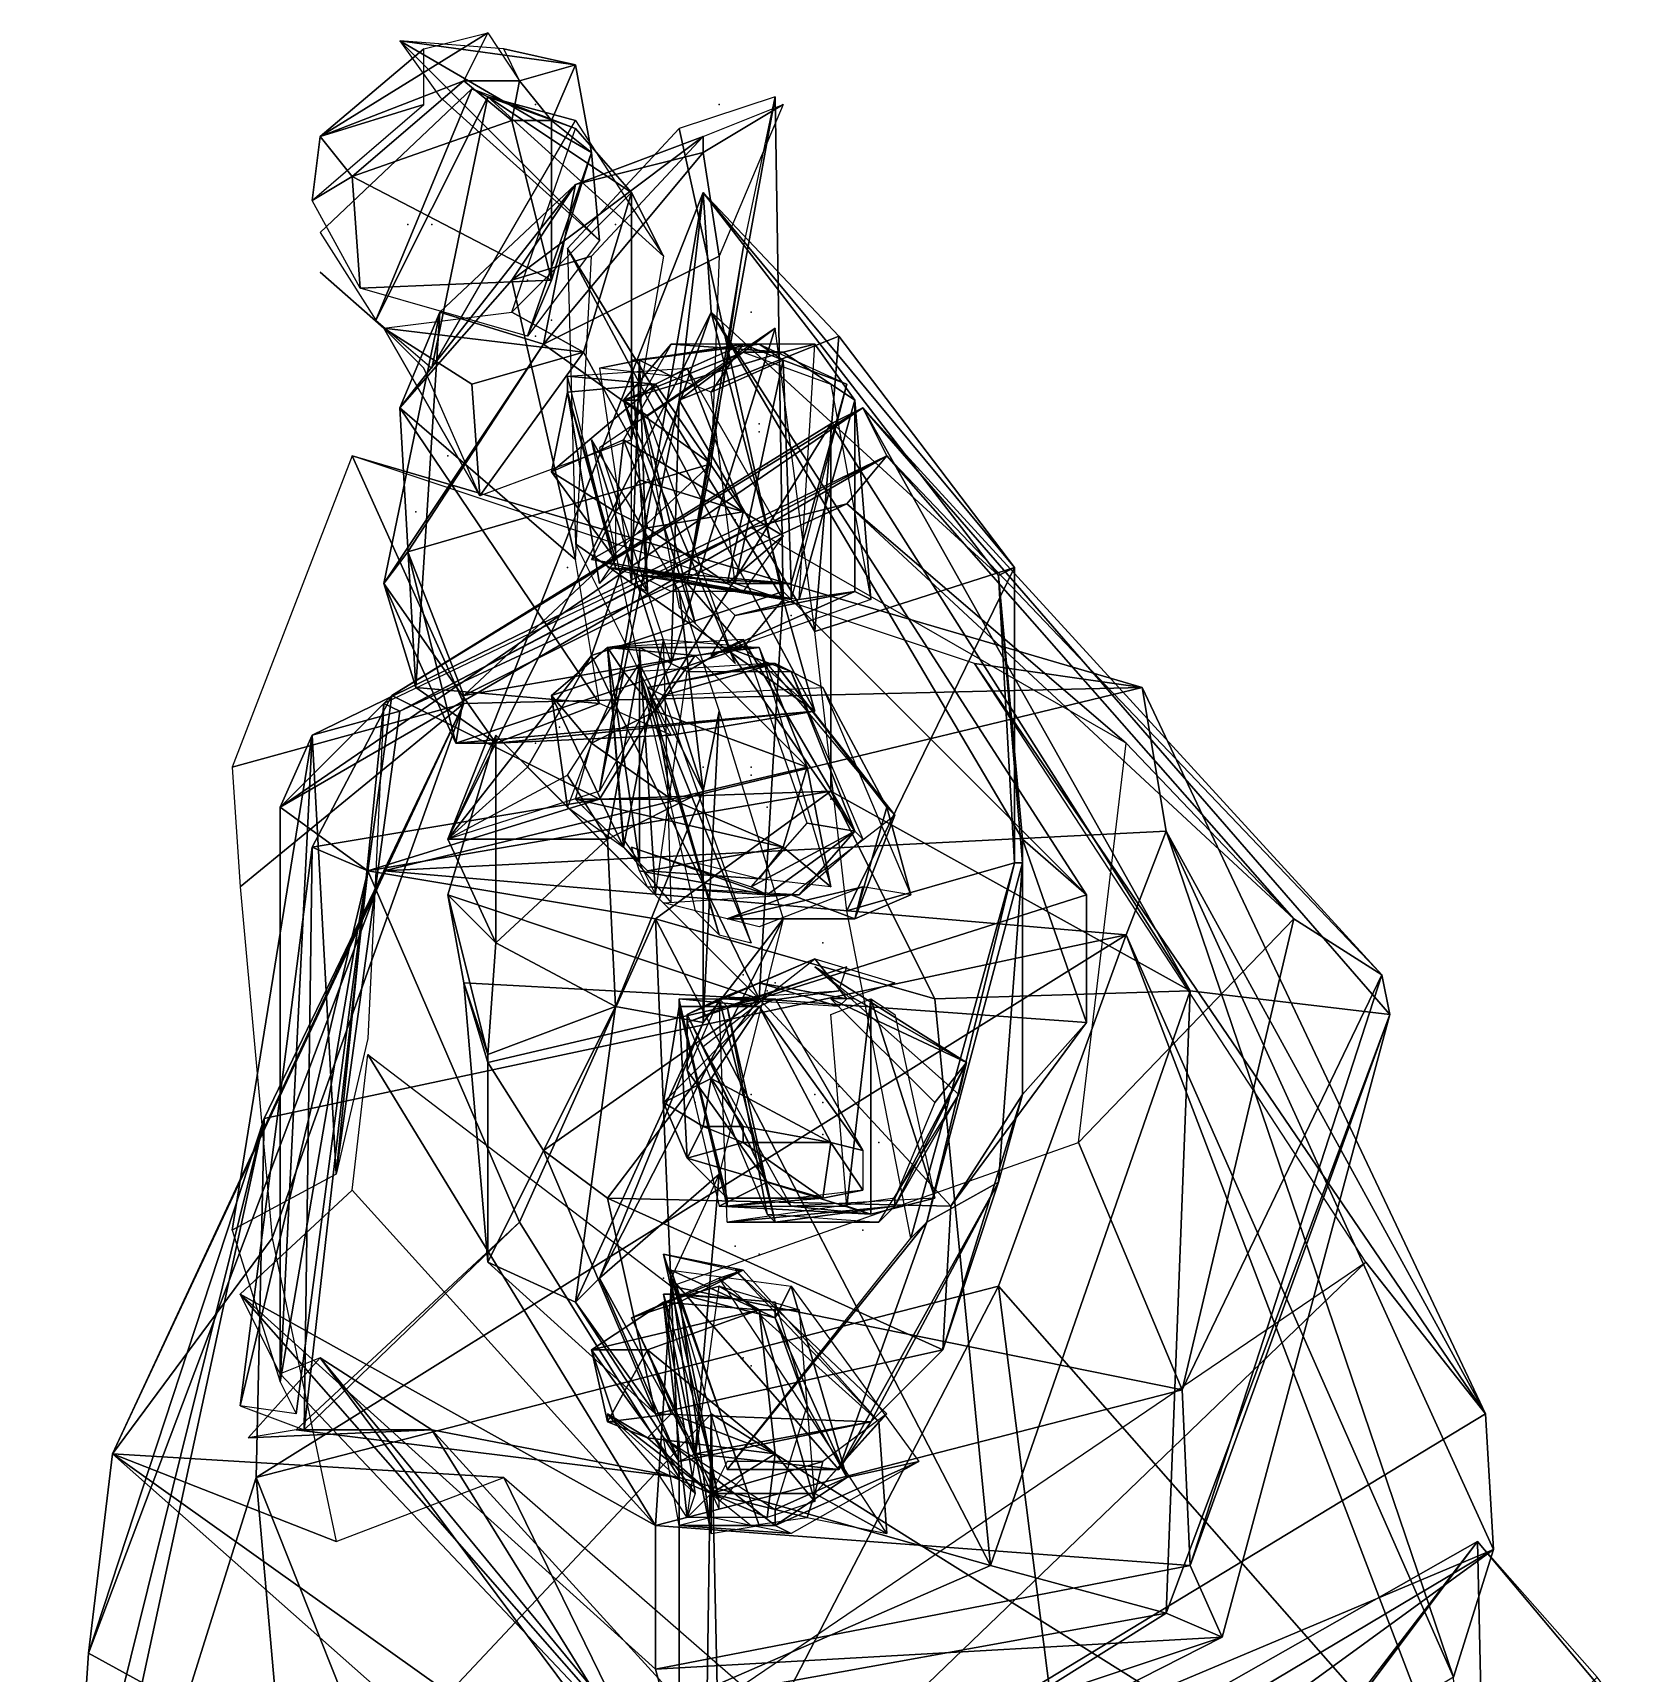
# Model space of a CAD drawing. Extents: x -79 to 233, y -304 to 237.
# Drawn here: x 82.5 to 183.5, y 134.1 to 236.8 of the extents above; entities that cross this region are included whole.
import ezdxf

# ---------------------------------------------------------------- set-up
doc = ezdxf.new("R2010")
doc.units = 0
doc.layers.get('0').update_dxf_attribs({"linetype": 'CONTINUOUS'})

msp = doc.modelspace()

# ---------------------------------------------------------------- linework, layer by layer
for p in [(113.99, 232.31, 750.83), (125.49, 232.31, 825.83), (105.99, 224.81, 779.33), (107.49, 224.81, 777.83), (118.99, 224.81, 802.34), (113.49, 221.31, 803.33), (127.49, 219.31, 763.83), (114.99, 218.81, 777.33), (113.99, 217.81, 799.83), (122.99, 217.31, 734.33), (120.99, 214.81, 714.83), (127.99, 212.31, 734.84), (127.99, 211.81, 735.33), (108.49, 210.31, 797.84), (128.49, 209.81, 761.84), (120.99, 208.81, 716.33), (106.49, 206.81, 1132.33), (122.49, 206.81, 714.33), (126.49, 206.31, 759.83), (119.49, 205.31, 690.33), (115.99, 203.31, 855.83), (129.99, 200.31, 759.83), (123.99, 198.81, 703.34), (124.99, 198.31, 731.84), (125.99, 196.81, 761.33), (110.49, 195.81, 854.84), (115.49, 193.31, 825.83), (113.99, 192.31, 832.83), (119.49, 191.31, 681.33), (124.49, 190.81, 705.33), (124.49, 190.81, 702.83), (127.49, 190.81, 727.83), (127.49, 190.31, 726.33), (116.99, 188.31, 810.33), (128.49, 188.31, 754.83), (132.49, 188.81, 756.33), (131.99, 179.81, 762.83), (123.49, 177.81, 867.33), (126.99, 177.81, 859.83), (126.99, 177.81, 859.83), (128.49, 176.81, 885.33), (128.99, 177.31, 734.84), (132.99, 170.81, 765.33), (123.99, 169.81, 690.33), (127.49, 170.31, 713.33), (127.49, 170.31, 713.33), (131.49, 170.31, 1071.83), (131.99, 170.31, 735.83), (131.99, 169.81, 735.33), (131.99, 167.81, 1119.33), (131.99, 167.81, 1119.33), (135.49, 167.31, 1104.83), (135.49, 167.31, 1104.83), (134.49, 161.81, 735.83), (126.49, 160.81, 753.33), (127.99, 160.31, 767.84), (121.99, 158.81, 768.83), (126.99, 153.81, 681.33), (127.49, 153.31, 772.34), (128.49, 151.81, 731.84), (128.49, 151.81, 731.84), (127.99, 149.31, 751.83), (127.99, 149.31, 751.83), (126.49, 147.31, 776.33), (132.99, 147.31, 775.34)]:
    msp.add_point(p)
for points in [[(110.99, 236.81, 751.34), (100.49, 230.31, 764.33), (106.99, 235.81, 765.83)], [(100.49, 230.31, 764.33), (110.99, 236.81, 751.34), (109.49, 233.81, 749.84)], [(112.99, 233.81, 749.33), (109.49, 233.81, 749.84), (110.99, 236.81, 751.34)], [(106.99, 232.31, 781.34), (106.99, 235.81, 765.83), (100.49, 230.31, 764.33)], [(116.49, 234.81, 751.83), (105.49, 236.31, 769.34), (117.49, 229.31, 768.83)], [(105.49, 236.31, 769.34), (116.49, 234.81, 751.83), (111.99, 235.81, 750.83)], [(105.49, 236.31, 769.34), (107.99, 232.81, 780.83), (117.99, 223.81, 779.84)], [(117.99, 223.81, 779.84), (117.49, 229.31, 768.83), (105.49, 236.31, 769.34)], [(112.99, 233.81, 749.33), (111.99, 235.81, 750.83), (116.49, 234.81, 751.83)], [(112.99, 233.81, 749.33), (116.49, 234.81, 751.83), (114.99, 231.31, 750.33)], [(117.49, 229.31, 768.83), (114.99, 231.31, 750.33), (116.49, 234.81, 751.83)], [(109.49, 233.81, 749.84), (102.49, 227.81, 767.84), (100.49, 230.31, 764.33)], [(103.99, 218.81, 785.84), (109.99, 233.31, 779.33), (100.49, 224.31, 777.83)], [(102.49, 227.81, 767.84), (109.49, 233.81, 749.84), (112.49, 231.31, 750.83)], [(109.99, 233.31, 779.33), (103.99, 218.81, 785.84), (110.99, 232.81, 791.33)], [(112.99, 233.81, 749.33), (112.49, 231.31, 750.83), (109.49, 233.81, 749.84)], [(110.99, 232.81, 791.33), (116.49, 230.81, 774.33), (109.99, 233.31, 779.33)], [(112.99, 233.81, 749.33), (114.99, 231.31, 750.33), (112.49, 231.31, 750.83)], [(100.49, 230.31, 764.33), (99.99, 226.31, 779.33), (106.99, 232.31, 781.34)], [(107.49, 215.81, 800.33), (110.99, 232.81, 791.33), (103.99, 218.81, 785.84)], [(110.99, 232.81, 791.33), (107.49, 215.81, 800.33), (116.49, 231.31, 804.83)], [(121.99, 222.81, 796.83), (119.99, 226.81, 784.34), (110.99, 232.81, 791.33)], [(116.49, 230.81, 774.33), (110.99, 232.81, 791.33), (119.99, 226.81, 784.34)], [(110.99, 232.81, 791.33), (116.49, 231.31, 804.83), (121.99, 222.81, 796.83)], [(128.99, 232.81, 802.34), (122.99, 230.81, 823.34), (129.49, 201.31, 800.33)], [(129.49, 201.31, 800.33), (123.49, 202.31, 788.33), (128.99, 232.81, 802.34)], [(126.99, 223.31, 786.33), (128.99, 232.81, 802.34), (123.49, 202.31, 788.33)], [(125.49, 222.81, 786.33), (124.49, 229.31, 799.83), (129.49, 232.31, 802.34)], [(124.49, 230.31, 823.34), (129.49, 232.31, 802.34), (124.49, 229.31, 799.83)], [(112.49, 231.31, 750.83), (114.99, 221.31, 766.83), (102.49, 227.81, 767.84)], [(114.99, 221.31, 766.83), (112.49, 231.31, 750.83), (114.99, 231.31, 750.33)], [(114.99, 231.31, 750.33), (117.49, 229.31, 768.83), (114.99, 221.31, 766.83)], [(99.99, 226.31, 779.33), (100.49, 230.31, 764.33), (102.49, 227.81, 767.84)], [(119.99, 226.81, 784.34), (112.49, 219.31, 770.84), (116.49, 230.81, 774.33)], [(124.49, 230.31, 823.34), (112.49, 221.31, 840.83), (117.49, 222.81, 843.83)], [(112.49, 221.31, 840.83), (124.49, 230.31, 823.34), (116.49, 227.31, 817.83)], [(115.99, 223.31, 842.84), (129.49, 201.31, 800.33), (122.99, 230.81, 823.34)], [(124.49, 229.31, 799.83), (116.49, 227.31, 817.83), (124.49, 230.31, 823.34)], [(117.49, 229.31, 768.83), (117.99, 223.81, 779.84), (113.49, 217.81, 777.33)], [(113.49, 217.81, 777.33), (114.99, 221.31, 766.83), (117.49, 229.31, 768.83)], [(125.49, 222.81, 786.33), (114.49, 217.31, 799.83), (124.49, 229.31, 799.83)], [(116.49, 227.31, 817.83), (124.49, 229.31, 799.83), (114.49, 217.31, 799.83)], [(102.49, 227.81, 767.84), (102.99, 220.81, 778.34), (99.99, 226.31, 779.33)], [(102.99, 220.81, 778.34), (102.49, 227.81, 767.84), (114.99, 221.31, 766.83)], [(116.49, 227.31, 817.83), (105.49, 213.31, 835.34), (112.49, 221.31, 840.83)], [(105.49, 213.31, 835.34), (116.49, 227.31, 817.83), (107.99, 219.31, 809.33)], [(114.49, 217.31, 799.83), (107.99, 219.31, 809.33), (116.49, 227.31, 817.83)], [(124.49, 226.81, 812.33), (108.49, 186.31, 832.83), (124.99, 219.31, 830.33)], [(108.49, 186.31, 832.83), (124.49, 226.81, 812.33), (117.99, 189.31, 810.33)], [(112.49, 219.31, 770.84), (119.99, 226.81, 784.34), (116.99, 216.81, 779.84)], [(119.99, 211.31, 788.33), (116.99, 216.81, 779.84), (119.99, 226.81, 784.34)], [(122.99, 213.81, 783.83), (117.99, 189.31, 810.33), (124.49, 226.81, 812.33)], [(119.99, 226.81, 784.34), (121.99, 222.81, 796.83), (119.99, 211.31, 788.33)], [(124.49, 226.81, 812.33), (132.99, 217.81, 776.84), (122.99, 213.81, 783.83)], [(124.99, 219.31, 830.33), (142.99, 202.81, 799.34), (124.49, 226.81, 812.33)], [(143.99, 203.31, 772.83), (124.49, 226.81, 812.33), (142.99, 202.81, 799.34)], [(124.49, 226.81, 812.33), (143.99, 203.31, 772.83), (132.99, 217.81, 776.84)], [(116.49, 204.81, 857.33), (131.49, 194.31, 822.33), (115.99, 223.31, 842.84)], [(129.49, 201.31, 800.33), (115.99, 223.31, 842.84), (131.49, 194.31, 822.33)], [(123.49, 202.31, 788.33), (124.99, 209.81, 791.84), (126.99, 223.31, 786.33)], [(116.49, 203.81, 857.33), (117.49, 222.81, 843.83), (112.49, 221.31, 840.83)], [(114.49, 217.31, 799.83), (125.49, 222.81, 786.33), (124.99, 209.81, 791.84)], [(104.49, 218.31, 788.84), (100.49, 221.81, 779.84), (104.49, 218.31, 776.33)], [(114.99, 221.31, 766.83), (113.49, 217.81, 777.33), (102.99, 220.81, 778.34)], [(116.49, 203.81, 857.33), (112.49, 221.31, 840.83), (105.49, 213.31, 835.34)], [(106.49, 195.81, 823.83), (107.99, 219.31, 809.33), (104.49, 202.31, 800.84)], [(114.49, 217.31, 799.83), (104.49, 202.31, 800.84), (107.99, 219.31, 809.33)], [(116.99, 216.81, 779.84), (104.49, 218.31, 776.33), (112.49, 219.31, 770.84)], [(107.99, 219.31, 809.33), (106.49, 195.81, 823.83), (105.49, 213.31, 835.34)], [(117.49, 197.81, 869.33), (124.99, 219.31, 830.33), (108.49, 186.31, 832.83)], [(124.99, 219.31, 830.33), (117.49, 197.81, 869.33), (129.49, 201.81, 868.34)], [(124.99, 219.31, 830.33), (129.49, 201.81, 868.34), (148.49, 182.81, 856.83)], [(148.49, 182.81, 856.83), (144.49, 186.31, 825.33), (124.99, 219.31, 830.33)], [(142.99, 202.81, 799.34), (124.99, 219.31, 830.33), (144.49, 186.31, 825.33)], [(104.49, 218.31, 788.84), (110.49, 207.81, 791.33), (106.99, 215.81, 800.84)], [(110.49, 207.81, 791.33), (104.49, 218.31, 788.84), (109.99, 214.81, 781.34)], [(104.49, 218.31, 776.33), (116.99, 216.81, 779.84), (109.99, 214.81, 781.34)], [(104.49, 218.31, 776.33), (109.99, 214.81, 781.34), (104.49, 218.31, 788.84)], [(122.49, 197.31, 790.83), (128.99, 218.31, 759.83), (117.99, 210.81, 759.33)], [(128.99, 218.31, 759.83), (122.49, 197.31, 790.83), (122.99, 213.81, 783.83)], [(122.99, 213.81, 783.83), (131.49, 199.31, 760.83), (128.99, 218.31, 759.83)], [(104.49, 202.31, 800.84), (114.49, 217.31, 799.83), (105.99, 204.31, 796.83)], [(124.99, 209.81, 791.84), (105.99, 204.31, 796.83), (114.49, 217.31, 799.83)], [(110.49, 207.81, 791.33), (109.99, 214.81, 781.34), (116.99, 216.81, 779.84)], [(116.99, 216.81, 779.84), (119.99, 211.31, 788.33), (110.49, 207.81, 791.33)], [(122.49, 217.31, 733.83), (119.49, 213.81, 747.83), (129.49, 216.81, 747.83)], [(119.49, 213.81, 747.83), (122.49, 217.31, 733.83), (120.49, 213.81, 734.33)], [(119.49, 213.81, 747.83), (120.99, 212.81, 762.83), (126.99, 216.81, 763.83)], [(126.99, 216.81, 763.83), (129.49, 216.81, 747.83), (119.49, 213.81, 747.83)], [(120.49, 216.31, 726.83), (119.99, 216.31, 735.33), (127.99, 217.31, 735.33)], [(122.49, 215.31, 712.34), (120.49, 216.31, 726.83), (126.99, 217.31, 725.33)], [(127.99, 217.31, 735.33), (126.99, 217.31, 725.33), (120.49, 216.31, 726.83)], [(126.99, 217.31, 725.33), (124.99, 214.31, 711.33), (122.49, 215.31, 712.34)], [(129.49, 216.81, 747.83), (131.49, 217.31, 734.33), (122.49, 217.31, 733.83)], [(131.49, 199.31, 760.83), (122.99, 213.81, 783.83), (132.99, 217.81, 776.84)], [(124.99, 214.31, 711.33), (126.99, 217.31, 725.33), (129.49, 216.31, 723.83)], [(127.99, 217.31, 735.33), (129.49, 216.31, 723.83), (126.99, 217.31, 725.33)], [(129.49, 216.81, 747.83), (126.99, 216.81, 763.83), (132.49, 214.81, 759.83)], [(129.49, 216.31, 723.83), (127.99, 217.31, 735.33), (133.49, 214.81, 738.33)], [(131.49, 217.31, 734.33), (129.49, 216.81, 747.83), (133.99, 213.81, 749.33)], [(132.49, 214.81, 759.83), (133.99, 213.81, 749.33), (129.49, 216.81, 747.83)], [(133.99, 213.81, 749.33), (130.49, 201.31, 731.33), (131.49, 217.31, 734.33)], [(131.49, 199.31, 760.83), (132.99, 217.81, 776.84), (143.99, 203.31, 772.83)], [(121.49, 214.81, 701.84), (115.99, 215.31, 716.33), (123.49, 215.81, 714.83)], [(120.49, 216.31, 726.83), (122.49, 215.31, 712.34), (117.99, 215.81, 713.84)], [(120.49, 216.31, 726.83), (117.99, 215.81, 713.84), (119.99, 202.31, 713.84)], [(119.99, 202.31, 713.84), (120.99, 201.81, 727.34), (120.49, 216.31, 726.83)], [(120.99, 201.81, 727.34), (119.99, 203.31, 734.33), (119.99, 216.31, 735.33)], [(119.99, 216.31, 735.33), (120.49, 216.31, 726.83), (120.99, 201.81, 727.34)], [(123.49, 215.81, 714.83), (126.99, 206.81, 699.83), (121.49, 214.81, 701.84)], [(126.99, 206.81, 699.83), (123.49, 215.81, 714.83), (129.49, 205.31, 712.34)], [(129.49, 216.31, 723.83), (126.49, 202.31, 713.33), (124.99, 214.31, 711.33)], [(126.49, 202.31, 713.33), (129.49, 216.31, 723.83), (129.99, 202.31, 722.84)], [(133.49, 214.81, 738.33), (129.99, 202.31, 722.84), (129.49, 216.31, 723.83)], [(114.99, 209.31, 692.33), (115.99, 214.31, 705.33), (121.49, 214.81, 701.84)], [(121.49, 214.81, 701.84), (119.49, 211.31, 692.33), (114.99, 209.31, 692.33)], [(115.99, 214.31, 705.33), (118.99, 203.31, 713.84), (115.99, 215.31, 716.33)], [(115.99, 215.31, 716.33), (121.49, 214.81, 701.84), (115.99, 214.31, 705.33)], [(119.49, 211.31, 692.33), (121.49, 214.81, 701.84), (126.99, 206.81, 699.83)], [(129.99, 202.31, 722.84), (133.49, 214.81, 738.33), (129.99, 201.31, 733.34)], [(133.99, 213.81, 749.33), (132.49, 214.81, 759.83), (134.99, 201.31, 756.33)], [(115.99, 214.31, 705.33), (114.99, 209.31, 692.33), (118.99, 203.81, 692.33)], [(118.99, 203.31, 713.84), (115.99, 214.31, 705.33), (117.99, 202.31, 705.33)], [(118.99, 203.81, 692.33), (117.99, 202.31, 705.33), (115.99, 214.31, 705.33)], [(117.99, 189.31, 810.33), (122.99, 213.81, 783.83), (122.49, 197.31, 790.83)], [(119.49, 213.81, 747.83), (126.49, 197.31, 763.34), (120.99, 212.81, 762.83)], [(126.49, 197.31, 763.34), (119.49, 213.81, 747.83), (123.99, 199.81, 745.83)], [(120.49, 213.81, 734.33), (123.99, 199.81, 745.83), (119.49, 213.81, 747.83)], [(123.99, 199.81, 745.83), (120.49, 213.81, 734.33), (122.99, 200.81, 734.84)], [(130.49, 201.31, 731.33), (133.99, 213.81, 749.33), (133.99, 201.81, 745.83)], [(134.99, 201.31, 756.33), (133.99, 201.81, 745.83), (133.99, 213.81, 749.33)], [(135.99, 210.31, 1008.33), (97.99, 188.31, 1055.33), (134.49, 213.31, 1060.33)], [(104.99, 195.31, 1110.33), (134.49, 213.31, 1060.33), (97.99, 188.31, 1055.33)], [(134.49, 213.31, 1060.33), (104.99, 195.31, 1110.33), (132.49, 212.31, 1113.33)], [(105.49, 213.31, 835.34), (117.99, 194.81, 851.84), (116.49, 203.81, 857.33)], [(117.99, 194.81, 851.84), (105.49, 213.31, 835.34), (106.49, 195.81, 823.83)], [(134.49, 213.31, 1060.33), (132.49, 212.31, 1113.33), (154.99, 176.81, 1111.83)], [(134.49, 213.31, 1060.33), (166.99, 177.81, 1004.33), (135.99, 210.31, 1008.33)], [(166.99, 177.81, 1004.33), (134.49, 213.31, 1060.33), (167.49, 175.31, 1058.83)], [(154.99, 176.81, 1111.83), (167.49, 175.31, 1058.83), (134.49, 213.31, 1060.33)], [(117.99, 188.81, 1123.83), (132.49, 212.31, 1113.33), (104.99, 195.31, 1110.33)], [(132.49, 212.31, 1113.33), (117.99, 188.81, 1123.83), (132.49, 189.31, 1147.33)], [(132.49, 189.31, 1147.33), (154.99, 176.81, 1111.83), (132.49, 212.31, 1113.33)], [(118.99, 206.81, 690.83), (114.99, 209.31, 692.33), (119.49, 211.31, 692.33)], [(117.49, 211.31, 759.33), (124.49, 189.31, 787.83), (120.49, 197.31, 792.83)], [(124.49, 189.31, 787.83), (117.49, 211.31, 759.33), (122.99, 201.81, 755.33)], [(118.99, 206.81, 690.83), (119.49, 211.31, 692.33), (120.49, 208.81, 690.83)], [(126.99, 206.81, 699.83), (120.49, 208.81, 690.83), (119.49, 211.31, 692.33)], [(109.49, 194.81, 1198.83), (102.49, 210.31, 1118.83), (94.99, 190.81, 1119.33)], [(97.99, 188.31, 1055.33), (135.99, 210.31, 1008.33), (99.99, 192.81, 1002.33)], [(105.49, 194.31, 938.84), (99.99, 192.81, 1002.33), (135.99, 210.31, 1008.33)], [(102.49, 210.31, 1118.83), (109.49, 194.81, 1198.83), (151.99, 195.81, 1198.83)], [(151.99, 195.81, 1198.83), (141.49, 197.31, 1128.33), (102.49, 210.31, 1118.83)], [(135.99, 210.31, 1008.33), (133.49, 207.31, 940.34), (105.49, 194.31, 938.84)], [(124.99, 209.81, 791.84), (109.49, 195.31, 793.83), (105.99, 204.31, 796.83)], [(124.99, 209.81, 791.84), (123.49, 202.31, 788.33), (109.49, 195.31, 793.83)], [(135.99, 210.31, 1008.33), (161.49, 181.31, 938.84), (133.49, 207.31, 940.34)], [(161.49, 181.31, 938.84), (135.99, 210.31, 1008.33), (166.99, 177.81, 1004.33)], [(118.99, 206.81, 690.83), (118.99, 203.81, 692.33), (114.99, 209.31, 692.33)], [(118.99, 206.81, 690.83), (120.49, 208.81, 690.83), (120.99, 205.81, 692.84)], [(126.99, 206.81, 699.83), (120.99, 205.81, 692.84), (120.49, 208.81, 690.83)], [(127.49, 205.81, 866.33), (105.49, 194.31, 938.84), (133.49, 207.31, 940.34)], [(118.99, 206.81, 690.83), (120.99, 205.81, 692.84), (117.49, 203.81, 692.84)], [(120.99, 205.81, 692.84), (126.99, 206.81, 699.83), (125.99, 202.31, 703.83)], [(129.49, 205.31, 712.34), (125.99, 202.31, 703.83), (126.99, 206.81, 699.83)], [(133.49, 207.31, 940.34), (150.99, 192.31, 866.33), (127.49, 205.81, 866.33)], [(150.99, 192.31, 866.33), (133.49, 207.31, 940.34), (161.49, 181.31, 938.84)], [(105.49, 194.31, 938.84), (127.49, 205.81, 866.33), (104.49, 194.81, 869.84)], [(125.99, 202.31, 703.83), (117.49, 203.81, 692.84), (120.99, 205.81, 692.84)], [(131.49, 194.31, 822.33), (116.49, 204.81, 857.33), (122.49, 192.81, 850.34)], [(125.99, 202.31, 703.83), (129.49, 205.31, 712.34), (126.99, 201.81, 713.84)], [(105.99, 204.31, 796.83), (108.99, 192.31, 800.84), (104.49, 202.31, 800.84)], [(108.99, 192.31, 800.84), (105.99, 204.31, 796.83), (109.49, 195.31, 793.83)], [(117.49, 203.81, 692.84), (125.99, 202.31, 703.83), (119.49, 203.31, 708.33)], [(118.49, 203.31, 713.33), (129.99, 202.31, 722.84), (120.49, 202.81, 723.33)], [(129.99, 202.31, 722.84), (118.49, 203.31, 713.33), (126.49, 202.31, 713.33)], [(119.49, 203.31, 708.33), (126.99, 201.81, 713.84), (122.49, 201.81, 708.83)], [(126.99, 201.81, 713.84), (119.49, 203.31, 708.33), (125.99, 202.31, 703.83)], [(129.99, 201.31, 733.34), (120.49, 202.81, 723.33), (129.99, 202.31, 722.84)], [(120.49, 202.81, 723.33), (129.99, 201.31, 733.34), (120.99, 202.81, 733.83)], [(143.99, 203.31, 772.83), (133.49, 181.81, 754.83), (131.49, 199.31, 760.83)], [(133.49, 181.81, 754.83), (143.99, 203.31, 772.83), (143.99, 184.81, 772.83)], [(142.99, 202.81, 799.34), (143.99, 184.81, 772.83), (143.99, 203.31, 772.83)], [(143.99, 184.81, 772.83), (142.99, 202.81, 799.34), (144.49, 184.81, 796.83)], [(144.49, 186.31, 825.33), (144.49, 184.81, 796.83), (142.99, 202.81, 799.34)], [(104.49, 202.31, 800.84), (111.49, 192.31, 821.84), (106.49, 195.81, 823.83)], [(111.49, 192.31, 821.84), (104.49, 202.31, 800.84), (108.99, 192.31, 800.84)], [(126.99, 198.31, 799.83), (109.49, 195.31, 793.83), (123.49, 202.31, 788.33)], [(127.99, 176.31, 885.33), (129.49, 201.81, 868.34), (117.49, 197.81, 869.33)], [(124.49, 189.31, 787.83), (122.99, 201.81, 755.33), (125.49, 194.31, 754.83)], [(123.49, 202.31, 788.33), (129.49, 201.31, 800.33), (126.99, 198.31, 799.83)], [(126.49, 200.31, 747.83), (124.49, 202.31, 732.83), (130.49, 201.31, 731.33)], [(133.99, 201.81, 745.83), (134.99, 201.31, 756.33), (124.99, 197.81, 761.33)], [(124.99, 197.81, 761.33), (126.49, 200.31, 747.83), (133.99, 201.81, 745.83)], [(130.49, 201.31, 731.33), (133.99, 201.81, 745.83), (126.49, 200.31, 747.83)], [(127.99, 176.31, 885.33), (148.49, 182.81, 856.83), (129.49, 201.81, 868.34)], [(131.49, 194.31, 822.33), (126.99, 198.31, 799.83), (129.49, 201.31, 800.33)], [(131.49, 194.31, 822.33), (108.99, 192.31, 800.84), (126.99, 198.31, 799.83)], [(109.49, 195.31, 793.83), (126.99, 198.31, 799.83), (108.99, 192.31, 800.84)], [(114.99, 195.31, 684.33), (119.49, 185.81, 694.34), (118.49, 198.31, 697.83)], [(118.49, 198.31, 697.83), (119.49, 196.81, 682.34), (114.99, 195.31, 684.33)], [(118.49, 198.31, 697.83), (121.99, 198.81, 707.33), (127.99, 198.31, 704.84)], [(121.99, 198.81, 707.33), (118.49, 198.31, 697.83), (119.49, 185.81, 694.34)], [(125.99, 198.31, 714.83), (126.99, 198.81, 703.83), (118.49, 198.31, 704.33)], [(119.49, 196.81, 682.34), (118.49, 198.31, 697.83), (123.99, 197.81, 694.83)], [(118.49, 198.31, 704.33), (120.49, 184.81, 713.84), (120.49, 198.31, 716.84)], [(120.49, 184.81, 713.84), (118.49, 198.31, 704.33), (119.49, 186.31, 706.34)], [(127.99, 198.31, 704.84), (123.99, 197.81, 694.83), (118.49, 198.31, 697.83)], [(118.49, 198.31, 704.33), (120.49, 198.31, 716.84), (125.99, 198.31, 714.83)], [(119.49, 185.81, 694.34), (122.49, 182.31, 706.83), (121.99, 198.81, 707.33)], [(120.49, 198.31, 716.84), (121.49, 182.81, 729.33), (123.49, 196.81, 731.84)], [(123.49, 196.81, 731.84), (125.99, 198.31, 714.83), (120.49, 198.31, 716.84)], [(121.49, 182.81, 729.33), (120.49, 198.31, 716.84), (120.49, 184.81, 713.84)], [(125.99, 198.31, 714.83), (123.49, 196.81, 731.84), (129.99, 196.81, 729.83)], [(127.99, 198.31, 704.84), (130.99, 190.81, 692.33), (123.99, 197.81, 694.83)], [(126.99, 198.81, 703.83), (125.99, 198.31, 714.83), (133.99, 186.81, 712.34)], [(129.99, 196.81, 729.83), (133.99, 186.81, 712.34), (125.99, 198.31, 714.83)], [(133.99, 186.81, 712.34), (130.99, 187.31, 702.33), (126.99, 198.81, 703.83)], [(130.99, 190.81, 692.33), (127.99, 198.31, 704.84), (132.49, 183.31, 704.84)], [(108.49, 186.31, 832.83), (113.49, 190.81, 867.33), (117.49, 197.81, 869.33)], [(127.99, 176.31, 885.33), (117.49, 197.81, 869.33), (113.49, 190.81, 867.33)], [(120.49, 197.31, 792.83), (118.49, 186.31, 808.83), (115.99, 190.31, 809.84)], [(118.49, 186.31, 808.83), (120.49, 197.31, 792.83), (124.49, 189.31, 787.83)], [(123.99, 197.81, 694.83), (121.49, 194.31, 679.34), (119.49, 196.81, 682.34)], [(120.99, 195.81, 741.83), (128.49, 197.31, 727.34), (120.49, 196.81, 728.84)], [(121.99, 195.31, 762.33), (128.99, 197.31, 742.83), (120.99, 195.81, 741.83)], [(128.49, 197.31, 727.34), (120.99, 195.81, 741.83), (128.99, 197.31, 742.83)], [(121.49, 194.31, 679.34), (123.99, 197.81, 694.83), (130.99, 190.81, 692.33)], [(128.99, 197.31, 742.83), (121.99, 195.31, 762.33), (131.99, 195.81, 754.83)], [(128.99, 197.31, 742.83), (136.49, 187.81, 725.84), (128.49, 197.31, 727.34)], [(131.99, 195.81, 754.83), (135.99, 188.31, 736.34), (128.99, 197.31, 742.83)], [(136.49, 187.81, 725.84), (128.99, 197.31, 742.83), (135.99, 188.31, 736.34)], [(173.49, 150.31, 1192.83), (165.99, 159.81, 1123.33), (141.49, 197.31, 1128.33)], [(141.49, 197.31, 1128.33), (151.99, 195.81, 1198.83), (173.49, 150.31, 1192.83)], [(117.49, 192.31, 678.83), (114.99, 195.31, 684.33), (119.49, 196.81, 682.34)], [(117.49, 192.31, 678.83), (119.49, 196.81, 682.34), (121.49, 194.31, 679.34)], [(120.49, 196.81, 728.84), (125.49, 180.31, 743.33), (120.99, 195.81, 741.83)], [(125.49, 180.31, 743.33), (120.49, 196.81, 728.84), (123.99, 181.81, 728.33)], [(133.99, 186.81, 712.34), (129.99, 196.81, 729.83), (134.49, 186.31, 725.33)], [(97.99, 188.31, 1055.33), (103.49, 184.31, 1108.83), (104.99, 195.31, 1110.33)], [(99.99, 185.81, 1141.83), (104.99, 195.31, 1110.33), (103.49, 184.31, 1108.83)], [(104.99, 195.31, 1110.33), (99.99, 185.81, 1141.83), (117.99, 188.81, 1123.83)], [(151.99, 195.81, 1198.83), (104.49, 184.31, 1273.83), (153.49, 186.81, 1278.83)], [(104.49, 184.31, 1273.83), (151.99, 195.81, 1198.83), (109.49, 194.81, 1198.83)], [(117.99, 194.81, 851.84), (106.49, 195.81, 823.83), (111.49, 192.31, 821.84)], [(119.49, 185.81, 694.34), (114.99, 195.31, 684.33), (115.99, 188.31, 682.34)], [(117.49, 192.31, 678.83), (115.99, 188.31, 682.34), (114.99, 195.31, 684.33)], [(120.99, 195.81, 741.83), (127.49, 179.81, 760.83), (121.99, 195.31, 762.33)], [(127.49, 179.81, 760.83), (120.99, 195.81, 741.83), (125.49, 180.31, 743.33)], [(135.99, 188.31, 736.34), (131.99, 195.81, 754.83), (137.49, 182.81, 756.33)], [(153.49, 186.81, 1278.83), (173.49, 150.31, 1192.83), (151.99, 195.81, 1198.83)], [(104.49, 184.31, 1273.83), (109.49, 194.81, 1198.83), (87.49, 147.81, 1184.33)], [(97.49, 161.31, 1145.33), (87.49, 147.81, 1184.33), (109.49, 194.81, 1198.83)], [(109.49, 194.81, 1198.83), (94.99, 190.81, 1119.33), (95.49, 183.31, 1150.83)], [(109.49, 194.81, 1198.83), (95.49, 183.31, 1150.83), (97.49, 161.31, 1145.33)], [(99.99, 192.81, 1002.33), (105.49, 194.31, 938.84), (101.49, 165.31, 934.34)], [(101.49, 165.31, 934.34), (104.49, 194.81, 869.84), (103.49, 173.81, 865.83)], [(104.49, 194.81, 869.84), (101.49, 165.31, 934.34), (105.49, 194.31, 938.84)], [(108.99, 192.31, 800.84), (131.49, 194.31, 822.33), (111.49, 192.31, 821.84)], [(111.49, 192.31, 821.84), (122.49, 192.81, 850.34), (117.99, 194.81, 851.84)], [(122.49, 192.81, 850.34), (111.49, 192.31, 821.84), (131.49, 194.31, 822.33)], [(117.49, 192.31, 678.83), (121.49, 194.31, 679.34), (122.49, 188.81, 679.34)], [(130.99, 190.81, 692.33), (122.49, 188.81, 679.34), (121.49, 194.31, 679.34)], [(125.49, 194.31, 754.83), (124.49, 174.81, 789.33), (124.49, 189.31, 787.83)], [(124.49, 174.81, 789.33), (125.49, 194.31, 754.83), (129.49, 181.31, 754.34)], [(101.49, 165.31, 934.34), (94.99, 161.81, 1001.83), (99.99, 192.81, 1002.33)], [(97.99, 152.31, 1052.33), (99.99, 192.81, 1002.33), (94.99, 161.81, 1001.83)], [(99.99, 192.81, 1002.33), (97.99, 152.31, 1052.33), (97.99, 188.31, 1055.33)], [(111.49, 179.81, 832.83), (108.49, 182.81, 865.83), (111.49, 192.81, 869.33)], [(111.49, 192.81, 869.33), (108.49, 186.31, 832.83), (111.49, 179.81, 832.83)], [(127.99, 176.31, 885.33), (111.49, 192.81, 869.33), (108.49, 182.81, 865.83)], [(117.49, 192.31, 678.83), (122.49, 188.81, 679.34), (116.49, 188.81, 682.34)], [(161.49, 181.31, 938.84), (147.99, 167.31, 864.83), (150.99, 192.31, 866.33)], [(108.49, 186.31, 832.83), (115.99, 190.31, 809.84), (118.49, 186.31, 808.83)], [(122.49, 188.81, 679.34), (130.99, 190.81, 692.33), (129.49, 185.81, 692.33)], [(132.49, 183.31, 704.84), (129.49, 185.81, 692.33), (130.99, 190.81, 692.33)], [(103.49, 184.31, 1155.83), (132.49, 189.31, 1147.33), (117.99, 188.81, 1123.83)], [(132.49, 189.31, 1147.33), (103.49, 184.31, 1155.83), (121.49, 181.31, 1156.83)], [(124.49, 189.31, 787.83), (118.99, 175.81, 806.33), (118.49, 186.31, 808.83)], [(118.99, 175.81, 806.33), (124.49, 189.31, 787.83), (124.49, 174.81, 789.33)], [(121.49, 181.31, 1156.83), (138.99, 176.31, 1150.33), (132.49, 189.31, 1147.33)], [(154.99, 176.81, 1111.83), (132.49, 189.31, 1147.33), (138.99, 176.31, 1150.33)], [(103.49, 184.31, 1108.83), (97.99, 188.31, 1055.33), (97.99, 152.31, 1052.33)], [(103.49, 184.31, 1155.83), (117.99, 188.81, 1123.83), (99.99, 185.81, 1141.83)], [(116.49, 188.81, 682.34), (129.49, 185.81, 692.33), (120.99, 184.31, 698.33)], [(129.49, 185.81, 692.33), (116.49, 188.81, 682.34), (122.49, 188.81, 679.34)], [(137.49, 182.81, 756.33), (133.99, 181.31, 738.83), (135.99, 188.31, 736.34)], [(136.49, 187.81, 725.84), (135.99, 188.31, 736.34), (133.99, 181.31, 738.83)], [(133.99, 186.81, 712.34), (127.49, 183.31, 702.83), (130.99, 187.31, 702.33)], [(133.99, 181.31, 738.83), (129.99, 182.81, 726.83), (136.49, 187.81, 725.84)], [(150.99, 180.31, 1352.33), (153.49, 186.81, 1278.83), (104.49, 184.31, 1273.83)], [(118.49, 186.31, 808.83), (111.49, 179.81, 832.83), (108.49, 186.31, 832.83)], [(111.49, 179.81, 832.83), (118.49, 186.31, 808.83), (118.99, 175.81, 806.33)], [(127.49, 183.31, 702.83), (133.99, 186.81, 712.34), (128.49, 182.81, 712.83)], [(130.49, 182.81, 725.84), (128.49, 182.81, 712.83), (133.99, 186.81, 712.34)], [(133.99, 186.81, 712.34), (134.49, 186.31, 725.33), (130.49, 182.81, 725.84)], [(144.49, 186.31, 825.33), (148.49, 182.81, 856.83), (148.49, 174.81, 861.33)], [(148.49, 174.81, 861.33), (144.49, 170.31, 824.33), (144.49, 186.31, 825.33)], [(144.49, 184.81, 796.83), (144.49, 186.31, 825.33), (144.49, 170.31, 824.33)], [(153.49, 186.81, 1278.83), (150.99, 180.31, 1352.33), (171.49, 133.81, 1330.33)], [(173.49, 150.31, 1192.83), (153.49, 186.81, 1278.83), (173.99, 141.81, 1264.33)], [(171.49, 133.81, 1330.33), (173.99, 141.81, 1264.33), (153.49, 186.81, 1278.83)], [(103.49, 184.31, 1108.83), (95.49, 150.81, 1141.33), (99.99, 185.81, 1141.83)], [(99.49, 149.31, 1163.33), (99.99, 185.81, 1141.83), (95.49, 150.81, 1141.33)], [(99.99, 185.81, 1141.83), (99.49, 149.31, 1163.33), (103.49, 184.31, 1155.83)], [(119.99, 185.81, 706.34), (128.49, 182.81, 712.83), (120.49, 184.31, 713.33)], [(128.49, 182.81, 712.83), (119.99, 185.81, 706.34), (127.49, 183.31, 702.83)], [(127.99, 183.81, 703.83), (120.99, 184.31, 698.33), (129.49, 185.81, 692.33)], [(129.49, 185.81, 692.33), (132.49, 183.31, 704.84), (127.99, 183.81, 703.83)], [(87.49, 147.81, 1184.33), (85.99, 135.31, 1263.33), (104.49, 184.31, 1273.83)], [(96.99, 168.81, 1357.33), (104.49, 184.31, 1273.83), (85.99, 135.31, 1263.33)], [(95.49, 150.81, 1141.33), (103.49, 184.31, 1108.83), (98.99, 150.31, 1107.83)], [(104.49, 184.31, 1273.83), (96.99, 168.81, 1357.33), (150.99, 180.31, 1352.33)], [(97.99, 152.31, 1052.33), (98.99, 150.31, 1107.83), (103.49, 184.31, 1108.83)], [(112.99, 162.31, 1168.83), (103.49, 184.31, 1155.83), (99.49, 149.31, 1163.33)], [(112.99, 162.31, 1168.83), (121.49, 181.31, 1156.83), (103.49, 184.31, 1155.83)], [(120.99, 183.31, 726.83), (120.49, 184.31, 713.33), (128.49, 182.81, 712.83)], [(120.99, 184.31, 698.33), (127.99, 183.81, 703.83), (123.99, 184.81, 696.33)], [(143.99, 184.81, 772.83), (137.49, 161.31, 774.83), (133.49, 181.81, 754.83)], [(137.49, 161.31, 774.83), (143.99, 184.81, 772.83), (138.49, 162.31, 774.83)], [(138.49, 162.31, 774.83), (144.49, 184.81, 796.83), (142.99, 164.81, 796.34)], [(144.49, 184.81, 796.83), (138.49, 162.31, 774.83), (143.99, 184.81, 772.83)], [(144.49, 170.31, 824.33), (142.99, 164.81, 796.34), (144.49, 184.81, 796.83)], [(128.49, 182.81, 712.83), (130.49, 182.81, 725.84), (120.99, 183.31, 726.83)], [(125.99, 181.31, 745.83), (134.49, 183.31, 756.83), (127.99, 180.81, 760.83)], [(134.49, 183.31, 756.83), (125.99, 181.31, 745.83), (133.99, 181.31, 738.83)], [(133.99, 181.31, 738.83), (137.49, 182.81, 756.33), (134.49, 183.31, 756.83)], [(110.99, 172.81, 831.83), (109.49, 177.31, 864.83), (108.49, 182.81, 865.83)], [(108.49, 182.81, 865.83), (111.49, 179.81, 832.83), (110.99, 172.81, 831.83)], [(127.99, 176.31, 885.33), (108.49, 182.81, 865.83), (109.49, 177.31, 864.83)], [(125.99, 181.31, 745.83), (121.99, 182.31, 731.33), (129.99, 182.81, 726.83)], [(129.99, 182.81, 726.83), (133.99, 181.31, 738.83), (125.99, 181.31, 745.83)], [(127.99, 176.31, 885.33), (148.49, 174.81, 861.33), (148.49, 182.81, 856.83)], [(112.99, 162.31, 1168.83), (122.99, 146.31, 1164.83), (121.49, 181.31, 1156.83)], [(129.49, 181.31, 754.34), (117.99, 158.81, 786.83), (124.49, 174.81, 789.33)], [(117.99, 158.81, 786.83), (129.49, 181.31, 754.34), (125.49, 165.31, 760.34)], [(121.49, 181.31, 1156.83), (142.49, 140.81, 1153.33), (138.99, 176.31, 1150.33)], [(142.49, 140.81, 1153.33), (121.49, 181.31, 1156.83), (122.99, 146.31, 1164.83)], [(147.99, 167.31, 864.83), (161.49, 181.31, 938.84), (154.49, 151.81, 934.83)], [(166.99, 177.81, 1004.33), (154.49, 151.81, 934.83), (161.49, 181.31, 938.84)], [(150.99, 180.31, 1352.33), (96.49, 146.31, 1418.33), (142.99, 158.31, 1417.83)], [(96.49, 146.31, 1418.33), (150.99, 180.31, 1352.33), (96.99, 168.81, 1357.33)], [(150.99, 180.31, 1352.33), (142.99, 158.31, 1417.83), (171.99, 125.31, 1376.33)], [(171.99, 125.31, 1376.33), (171.49, 133.81, 1330.33), (150.99, 180.31, 1352.33)], [(118.99, 175.81, 806.33), (110.99, 172.81, 831.83), (111.49, 179.81, 832.83)], [(123.49, 175.31, 724.83), (124.49, 173.31, 736.34), (131.49, 178.81, 741.33)], [(131.49, 178.81, 741.33), (127.99, 177.31, 726.33), (123.49, 175.31, 724.83)], [(131.49, 178.81, 741.33), (133.49, 176.31, 725.84), (127.99, 177.31, 726.33)], [(133.49, 176.31, 725.84), (131.49, 178.81, 741.33), (136.49, 177.31, 740.84)], [(125.99, 175.81, 747.83), (131.99, 177.81, 737.33), (123.49, 174.81, 737.84)], [(131.99, 177.81, 737.33), (125.99, 175.81, 747.83), (133.49, 178.31, 750.33)], [(132.99, 176.81, 766.34), (133.49, 178.31, 750.33), (125.99, 175.81, 747.83)], [(131.49, 178.31, 737.33), (133.99, 176.31, 750.33), (140.99, 172.31, 749.84)], [(140.99, 172.31, 749.84), (140.49, 170.31, 734.33), (131.49, 178.31, 737.33)], [(154.49, 151.81, 934.83), (166.99, 177.81, 1004.33), (154.99, 140.81, 1001.33)], [(167.49, 175.31, 1058.83), (154.99, 140.81, 1001.33), (166.99, 177.81, 1004.33)], [(110.99, 159.81, 830.33), (110.99, 172.31, 863.84), (109.49, 177.31, 864.83)], [(109.49, 177.31, 864.83), (110.99, 172.81, 831.83), (110.99, 159.81, 830.33)], [(127.99, 176.31, 885.33), (109.49, 177.31, 864.83), (110.99, 172.31, 863.84)], [(125.49, 176.31, 713.84), (123.49, 175.31, 724.83), (127.99, 177.31, 726.33)], [(127.99, 177.31, 726.33), (132.99, 175.81, 712.83), (125.49, 176.31, 713.84)], [(125.99, 175.81, 747.83), (125.49, 176.31, 760.83), (132.99, 176.81, 766.34)], [(132.99, 175.81, 712.83), (127.99, 177.31, 726.33), (133.49, 176.31, 725.84)], [(154.99, 176.81, 1111.83), (138.99, 176.31, 1150.33), (142.49, 140.81, 1153.33)], [(142.49, 140.81, 1153.33), (153.49, 137.81, 1112.83), (154.99, 176.81, 1111.83)], [(167.49, 175.31, 1058.83), (154.99, 176.81, 1111.83), (153.49, 137.81, 1112.83)], [(127.99, 176.31, 885.33), (110.99, 172.31, 863.84), (114.49, 166.81, 866.33)], [(118.99, 175.81, 806.33), (110.99, 159.81, 830.33), (110.99, 172.81, 831.83)], [(110.99, 159.81, 830.33), (118.99, 175.81, 806.33), (116.49, 157.31, 802.83)], [(127.99, 176.31, 885.33), (114.49, 166.81, 866.33), (118.49, 163.81, 865.34)], [(124.49, 174.81, 789.33), (116.49, 157.31, 802.83), (118.99, 175.81, 806.33)], [(127.99, 176.31, 885.33), (118.49, 163.81, 865.34), (139.99, 163.31, 865.34)], [(121.99, 169.81, 691.34), (122.99, 175.81, 702.33), (127.99, 175.81, 700.34)], [(127.99, 175.81, 700.34), (124.99, 171.31, 690.33), (121.99, 169.81, 691.34)], [(122.99, 175.81, 702.33), (121.99, 169.81, 691.34), (123.49, 166.31, 690.33)], [(122.99, 175.81, 702.33), (125.99, 163.31, 713.33), (122.99, 176.31, 712.83)], [(127.99, 175.81, 700.34), (122.99, 176.31, 712.83), (128.99, 176.31, 713.33)], [(122.99, 176.31, 712.83), (127.99, 175.81, 700.34), (122.99, 175.81, 702.33)], [(125.99, 163.31, 713.33), (122.99, 175.81, 702.33), (125.99, 163.81, 702.83)], [(123.49, 166.31, 690.33), (125.99, 163.81, 702.83), (122.99, 175.81, 702.33)], [(123.49, 175.31, 724.83), (125.49, 176.31, 713.84), (123.49, 171.81, 712.83)], [(125.99, 175.81, 747.83), (123.49, 174.81, 737.84), (128.49, 162.81, 735.33)], [(124.99, 171.31, 690.33), (127.99, 175.81, 700.34), (132.49, 167.31, 700.34)], [(128.99, 162.31, 746.33), (125.99, 162.31, 764.33), (125.49, 176.31, 760.83)], [(125.49, 176.31, 760.83), (125.99, 175.81, 747.83), (128.99, 162.31, 746.33)], [(128.49, 162.81, 735.33), (128.99, 162.31, 746.33), (125.99, 175.81, 747.83)], [(127.99, 175.81, 700.34), (128.99, 176.31, 713.33), (134.49, 166.81, 710.33)], [(127.99, 176.31, 885.33), (139.99, 163.31, 865.34), (148.49, 174.81, 861.33)], [(134.49, 166.81, 710.33), (132.49, 167.31, 700.34), (127.99, 175.81, 700.34)], [(134.99, 176.31, 725.33), (133.49, 163.31, 714.33), (132.49, 175.31, 712.83)], [(140.99, 172.31, 749.84), (132.49, 176.31, 763.83), (138.99, 169.81, 768.33)], [(132.49, 176.31, 763.83), (140.99, 172.31, 749.84), (133.99, 176.31, 750.33)], [(133.49, 163.31, 714.33), (134.99, 176.31, 725.33), (134.99, 162.81, 724.83)], [(134.99, 176.31, 725.33), (136.49, 175.31, 738.83), (138.99, 163.81, 739.83)], [(138.99, 163.81, 739.83), (134.99, 162.81, 724.83), (134.99, 176.31, 725.33)], [(116.49, 157.31, 802.83), (124.49, 174.81, 789.33), (117.99, 158.81, 786.83)], [(123.49, 171.81, 712.83), (128.49, 164.81, 727.83), (123.49, 175.31, 724.83)], [(124.49, 173.31, 736.34), (123.49, 175.31, 724.83), (128.49, 164.81, 727.83)], [(144.49, 170.31, 824.33), (148.49, 174.81, 861.33), (139.99, 163.31, 865.34)], [(153.49, 137.81, 1112.83), (156.99, 136.31, 1052.83), (167.49, 175.31, 1058.83)], [(154.99, 140.81, 1001.33), (167.49, 175.31, 1058.83), (156.99, 136.31, 1052.83)], [(103.49, 172.81, 865.83), (121.49, 143.31, 933.83), (102.49, 164.31, 934.34)], [(121.49, 143.31, 933.83), (103.49, 172.81, 865.83), (122.49, 158.31, 863.33)], [(128.49, 164.81, 727.83), (129.99, 163.31, 738.83), (124.49, 173.31, 736.34)], [(110.99, 159.81, 830.33), (114.49, 166.81, 866.33), (110.99, 172.31, 863.84)], [(128.49, 164.81, 727.83), (123.49, 171.81, 712.83), (125.49, 163.31, 712.83)], [(140.99, 172.31, 749.84), (138.99, 169.81, 768.33), (136.49, 163.81, 766.83)], [(136.49, 163.81, 766.83), (136.49, 163.31, 746.33), (140.99, 172.31, 749.84)], [(140.49, 170.31, 734.33), (140.99, 172.31, 749.84), (136.49, 163.31, 746.33)], [(124.49, 168.31, 690.33), (121.99, 169.81, 691.34), (124.99, 171.31, 690.33)], [(124.49, 168.31, 690.33), (124.99, 171.31, 690.33), (126.99, 168.31, 689.33)], [(132.49, 167.31, 700.34), (126.99, 168.31, 689.33), (124.99, 171.31, 690.33)], [(124.49, 168.31, 690.33), (123.49, 166.31, 690.33), (121.99, 169.81, 691.34)], [(136.49, 163.31, 746.33), (135.49, 162.31, 733.34), (140.49, 170.31, 734.33)], [(139.99, 163.31, 865.34), (139.49, 154.31, 825.33), (144.49, 170.31, 824.33)], [(142.99, 164.81, 796.34), (144.49, 170.31, 824.33), (139.49, 154.31, 825.33)], [(96.99, 168.81, 1357.33), (82.49, 101.81, 1379.83), (96.49, 146.31, 1418.33)], [(82.49, 101.81, 1379.83), (96.99, 168.81, 1357.33), (84.99, 120.31, 1333.83)], [(85.99, 135.31, 1263.33), (84.99, 120.31, 1333.83), (96.99, 168.81, 1357.33)], [(124.49, 168.31, 690.33), (126.99, 167.31, 691.83), (123.49, 166.31, 690.33)], [(124.49, 168.31, 690.33), (126.99, 168.31, 689.33), (126.99, 167.31, 691.83)], [(132.49, 167.31, 700.34), (126.99, 167.31, 691.83), (126.99, 168.31, 689.33)], [(114.49, 166.81, 866.33), (110.99, 159.81, 830.33), (121.49, 150.31, 829.83)], [(121.49, 150.31, 829.83), (118.49, 163.81, 865.34), (114.49, 166.81, 866.33)], [(154.49, 151.81, 934.83), (122.49, 158.31, 863.33), (147.99, 167.31, 864.83)], [(131.99, 163.81, 700.34), (123.49, 166.31, 690.33), (126.99, 167.31, 691.83)], [(126.99, 167.31, 691.83), (132.49, 167.31, 700.34), (131.99, 163.81, 700.34)], [(134.49, 164.31, 712.83), (131.99, 163.81, 700.34), (132.49, 167.31, 700.34)], [(132.49, 167.31, 700.34), (134.49, 166.81, 710.33), (134.49, 164.31, 712.83)], [(123.49, 166.31, 690.33), (131.99, 163.81, 700.34), (125.99, 163.81, 702.83)], [(125.49, 165.31, 760.34), (123.99, 147.81, 783.33), (117.99, 158.81, 786.83)], [(123.99, 147.81, 783.33), (125.49, 165.31, 760.34), (122.49, 158.81, 766.83)], [(125.49, 163.31, 712.83), (134.99, 162.81, 724.83), (128.49, 164.81, 727.83)], [(129.99, 163.31, 738.83), (128.49, 164.81, 727.83), (134.99, 162.81, 724.83)], [(132.99, 146.81, 780.33), (142.99, 164.81, 796.34), (134.99, 149.81, 798.83)], [(142.99, 164.81, 796.34), (132.99, 146.81, 780.33), (138.49, 162.31, 774.83)], [(139.49, 154.31, 825.33), (134.99, 149.81, 798.83), (142.99, 164.81, 796.34)], [(95.49, 157.81, 1001.83), (102.49, 164.31, 934.34), (121.49, 143.31, 933.83)], [(139.49, 154.31, 825.33), (139.99, 163.31, 865.34), (118.49, 163.81, 865.34)], [(118.49, 163.81, 865.34), (121.49, 150.31, 829.83), (139.49, 154.31, 825.33)], [(131.99, 163.81, 700.34), (134.49, 164.31, 712.83), (125.99, 163.31, 713.33)], [(125.99, 163.31, 713.33), (125.99, 163.81, 702.83), (131.99, 163.81, 700.34)], [(136.49, 163.31, 746.33), (136.49, 163.81, 766.83), (125.99, 162.31, 764.33)], [(134.99, 162.81, 724.83), (138.99, 163.81, 739.83), (129.99, 163.31, 738.83)], [(134.99, 162.81, 724.83), (125.49, 163.31, 712.83), (133.49, 163.31, 714.33)], [(125.99, 162.31, 764.33), (128.99, 162.31, 746.33), (136.49, 163.31, 746.33)], [(128.99, 162.31, 746.33), (128.49, 162.81, 735.33), (135.49, 162.31, 733.34)], [(135.49, 162.31, 733.34), (136.49, 163.31, 746.33), (128.99, 162.31, 746.33)], [(112.99, 162.31, 1168.83), (98.99, 149.31, 1163.33), (122.99, 146.31, 1164.83)], [(125.99, 146.81, 776.33), (138.49, 162.31, 774.83), (132.99, 146.81, 780.33)], [(138.49, 162.31, 774.83), (125.99, 146.81, 776.33), (137.49, 161.31, 774.83)], [(87.49, 147.81, 1184.33), (97.49, 161.31, 1145.33), (101.49, 142.31, 1140.33)], [(126.99, 159.31, 755.84), (121.99, 160.31, 771.33), (126.49, 159.31, 765.83)], [(121.99, 160.31, 771.33), (126.99, 159.31, 755.84), (122.99, 157.31, 756.33)], [(121.99, 160.31, 771.33), (122.99, 157.31, 756.33), (125.49, 144.81, 761.33)], [(125.49, 144.81, 761.33), (126.99, 146.31, 776.33), (121.99, 160.31, 771.33)], [(116.49, 157.31, 802.83), (121.49, 150.31, 829.83), (110.99, 159.81, 830.33)], [(119.99, 156.31, 748.83), (122.99, 157.31, 756.33), (126.99, 159.31, 755.84)], [(126.99, 159.31, 755.84), (125.49, 158.81, 748.34), (119.99, 156.31, 748.83)], [(122.99, 157.81, 742.83), (127.99, 143.31, 750.33), (122.49, 159.31, 750.83)], [(128.99, 156.31, 743.33), (122.49, 159.31, 750.83), (129.99, 158.31, 751.83)], [(122.49, 159.31, 750.83), (128.99, 156.31, 743.33), (122.99, 157.81, 742.83)], [(126.49, 121.81, 1183.83), (125.49, 132.31, 1105.83), (165.99, 159.81, 1123.33)], [(125.49, 158.81, 748.34), (126.99, 159.31, 755.84), (135.49, 149.81, 754.83)], [(165.99, 159.81, 1123.33), (173.49, 150.31, 1192.83), (126.49, 121.81, 1183.83)], [(135.49, 149.81, 754.83), (126.49, 159.31, 765.83), (135.99, 150.31, 767.33)], [(126.49, 159.31, 765.83), (135.49, 149.81, 754.83), (126.99, 159.31, 755.84)], [(113.99, 102.31, 1441.83), (142.99, 158.31, 1417.83), (96.49, 146.31, 1418.33)], [(142.99, 158.31, 1417.83), (113.99, 102.31, 1441.83), (149.49, 106.81, 1437.83)], [(117.99, 158.81, 786.83), (122.99, 147.31, 801.83), (116.49, 157.31, 802.83)], [(122.99, 147.31, 801.83), (117.99, 158.81, 786.83), (123.99, 147.81, 783.33)], [(122.49, 158.31, 863.33), (154.49, 151.81, 934.83), (121.49, 143.31, 933.83)], [(121.99, 157.31, 722.84), (123.49, 143.81, 731.33), (125.49, 158.31, 732.33)], [(125.49, 158.31, 732.33), (127.99, 156.81, 720.33), (121.99, 157.31, 722.84)], [(122.49, 158.81, 766.83), (132.99, 146.81, 780.33), (123.99, 147.81, 783.33)], [(132.99, 146.81, 780.33), (122.49, 158.81, 766.83), (125.99, 146.81, 776.33)], [(135.49, 149.81, 754.83), (135.99, 142.81, 751.34), (125.49, 158.81, 748.34)], [(127.99, 156.81, 720.33), (125.49, 158.31, 732.33), (130.49, 156.81, 732.83)], [(129.99, 158.31, 751.83), (133.49, 146.31, 744.83), (128.99, 156.31, 743.33)], [(133.49, 146.31, 744.83), (129.99, 158.31, 751.83), (137.99, 147.31, 749.33)], [(149.49, 106.81, 1437.83), (171.99, 125.31, 1376.33), (142.99, 158.31, 1417.83)], [(121.49, 143.31, 933.83), (121.49, 134.31, 999.83), (95.49, 157.81, 1001.83)], [(123.99, 125.31, 1051.33), (95.49, 157.81, 1001.83), (121.49, 134.31, 999.83)], [(95.49, 157.81, 1001.83), (123.99, 125.31, 1051.33), (97.99, 152.81, 1052.83)], [(121.49, 150.31, 829.83), (116.49, 157.31, 802.83), (122.99, 147.31, 801.83)], [(117.49, 154.31, 713.33), (123.99, 145.31, 722.33), (121.99, 157.31, 722.84)], [(117.49, 154.31, 713.33), (121.99, 157.31, 722.84), (127.99, 156.81, 720.33)], [(119.99, 156.31, 748.83), (125.49, 144.81, 761.33), (122.99, 157.31, 756.33)], [(121.99, 157.81, 732.33), (124.99, 142.81, 739.83), (122.99, 157.81, 742.83)], [(122.99, 157.81, 742.83), (128.99, 157.31, 732.83), (121.99, 157.81, 732.33)], [(124.99, 142.81, 739.83), (121.99, 157.81, 732.33), (124.99, 147.31, 730.83)], [(123.49, 143.81, 731.33), (121.99, 157.31, 722.84), (123.99, 145.31, 722.33)], [(127.99, 143.31, 750.33), (122.99, 157.81, 742.83), (124.99, 142.81, 739.83)], [(128.99, 157.31, 732.83), (122.99, 157.81, 742.83), (128.99, 156.31, 743.33)], [(128.99, 156.31, 743.33), (130.99, 150.81, 727.83), (128.99, 157.31, 732.83)], [(127.99, 156.81, 720.33), (120.99, 154.31, 709.34), (117.49, 154.31, 713.33)], [(125.49, 144.81, 761.33), (119.99, 156.31, 748.83), (125.49, 144.31, 750.83)], [(120.99, 154.31, 709.34), (127.99, 156.81, 720.33), (128.99, 147.81, 718.83)], [(127.99, 156.81, 720.33), (130.49, 156.81, 732.83), (131.49, 144.81, 730.83)], [(131.49, 144.81, 730.83), (128.99, 147.81, 718.83), (127.99, 156.81, 720.33)], [(130.99, 150.81, 727.83), (128.99, 156.31, 743.33), (133.49, 146.31, 744.83)], [(118.49, 149.81, 709.83), (118.99, 149.81, 712.34), (117.49, 154.31, 713.33)], [(118.49, 149.81, 709.83), (117.49, 154.31, 713.33), (120.99, 154.31, 709.34)], [(123.99, 145.31, 722.33), (117.49, 154.31, 713.33), (118.99, 149.81, 712.34)], [(118.49, 149.81, 709.83), (120.99, 154.31, 709.34), (122.49, 150.31, 710.84)], [(128.99, 147.81, 718.83), (122.49, 150.31, 710.84), (120.99, 154.31, 709.34)], [(134.99, 149.81, 798.83), (139.49, 154.31, 825.33), (121.49, 150.31, 829.83)], [(100.49, 153.81, 1107.33), (107.49, 149.31, 1120.83), (95.99, 148.81, 1139.83)], [(100.49, 153.81, 1107.33), (97.99, 152.81, 1052.83), (123.99, 125.31, 1051.33)], [(123.99, 125.31, 1051.33), (125.49, 120.31, 1107.33), (100.49, 153.81, 1107.33)], [(107.49, 149.31, 1120.83), (100.49, 153.81, 1107.33), (125.49, 120.31, 1107.33)], [(154.99, 140.81, 1001.33), (121.49, 143.31, 933.83), (154.49, 151.81, 934.83)], [(123.99, 80.81, 1447.83), (124.99, 150.31, 1419.83), (93.99, 117.31, 1422.33)], [(126.49, 81.81, 1398.33), (93.99, 117.31, 1422.33), (124.99, 150.31, 1419.83)], [(118.49, 150.31, 712.34), (124.99, 145.31, 723.33), (121.49, 146.81, 721.83)], [(124.99, 145.31, 723.33), (118.49, 150.31, 712.34), (120.99, 148.81, 711.33)], [(118.49, 149.81, 709.83), (120.99, 148.81, 711.33), (118.49, 150.31, 712.34)], [(118.49, 149.81, 709.83), (122.49, 150.31, 710.84), (120.99, 148.81, 711.33)], [(128.99, 147.81, 718.83), (120.99, 148.81, 711.33), (122.49, 150.31, 710.84)], [(121.49, 150.31, 829.83), (122.99, 147.31, 801.83), (134.99, 149.81, 798.83)], [(123.99, 80.81, 1447.83), (154.49, 131.81, 1425.83), (124.99, 150.31, 1419.83)], [(126.49, 81.81, 1398.33), (124.99, 150.31, 1419.83), (154.49, 131.81, 1425.83)], [(173.99, 141.81, 1264.33), (126.49, 121.81, 1183.83), (173.49, 150.31, 1192.83)], [(133.49, 146.31, 744.83), (128.99, 144.31, 729.33), (130.99, 150.81, 727.83)], [(135.99, 150.31, 767.33), (131.49, 145.31, 760.34), (135.49, 149.81, 754.83)], [(131.49, 145.31, 760.34), (135.99, 150.31, 767.33), (131.99, 147.31, 776.84)], [(98.99, 149.31, 1163.33), (95.99, 148.81, 1139.83), (107.49, 149.31, 1120.83)], [(107.49, 149.31, 1120.83), (122.99, 146.31, 1164.83), (98.99, 149.31, 1163.33)], [(125.49, 120.31, 1107.33), (122.99, 132.31, 1144.83), (107.49, 149.31, 1120.83)], [(122.99, 146.31, 1164.83), (107.49, 149.31, 1120.83), (122.99, 132.31, 1144.83)], [(123.99, 147.81, 783.33), (134.99, 149.81, 798.83), (122.99, 147.31, 801.83)], [(134.99, 149.81, 798.83), (123.99, 147.81, 783.33), (132.99, 146.81, 780.33)], [(135.99, 142.81, 751.34), (135.49, 149.81, 754.83), (131.49, 145.31, 760.34)], [(120.99, 148.81, 711.33), (128.99, 147.81, 718.83), (124.99, 145.31, 723.33)], [(121.99, 148.81, 732.33), (128.99, 143.31, 738.83), (122.99, 143.31, 741.83)], [(128.99, 143.31, 738.83), (121.99, 148.81, 732.33), (128.99, 144.31, 729.33)], [(87.49, 147.81, 1184.33), (126.99, 112.81, 1253.33), (85.99, 135.31, 1263.33)], [(111.99, 146.31, 1105.33), (123.99, 121.81, 1183.83), (87.49, 147.81, 1184.33)], [(87.49, 147.81, 1184.33), (101.49, 142.31, 1140.33), (111.99, 146.31, 1105.33)], [(126.99, 112.81, 1253.33), (87.49, 147.81, 1184.33), (123.99, 121.81, 1183.83)], [(128.49, 143.81, 729.33), (124.99, 145.31, 723.33), (128.99, 147.81, 718.83)], [(124.99, 145.31, 763.83), (131.99, 147.31, 776.84), (125.99, 147.31, 773.84)], [(131.99, 147.31, 776.84), (124.99, 145.31, 763.83), (131.49, 145.31, 760.34)], [(128.99, 147.81, 718.83), (131.49, 144.81, 730.83), (128.49, 143.81, 729.33)], [(128.99, 143.31, 738.83), (137.99, 147.31, 749.33), (129.99, 142.81, 752.33)], [(137.99, 147.31, 749.33), (128.99, 143.31, 738.83), (133.49, 146.31, 744.83)], [(102.49, 78.31, 1415.33), (96.49, 146.31, 1418.33), (82.49, 101.81, 1379.83)], [(96.49, 146.31, 1418.33), (102.49, 78.31, 1415.33), (113.99, 102.31, 1441.83)], [(123.99, 121.81, 1183.83), (111.99, 146.31, 1105.33), (127.49, 132.81, 1103.33)], [(123.49, 143.81, 731.33), (121.49, 146.81, 721.83), (124.99, 145.31, 723.33)], [(122.99, 146.31, 1164.83), (122.99, 132.31, 1144.83), (142.49, 140.81, 1153.33)], [(128.99, 144.31, 729.33), (133.49, 146.31, 744.83), (128.99, 143.31, 738.83)], [(124.99, 145.31, 723.33), (128.49, 143.81, 729.33), (123.49, 143.81, 731.33)], [(130.99, 143.81, 750.33), (131.49, 145.31, 760.34), (124.99, 145.31, 763.83)], [(124.99, 145.31, 763.83), (127.49, 143.31, 751.83), (130.99, 143.81, 750.33)], [(131.49, 145.31, 760.34), (130.99, 143.81, 750.33), (135.99, 142.81, 751.34)], [(121.49, 143.31, 933.83), (154.99, 140.81, 1001.33), (121.49, 134.31, 999.83)], [(122.99, 143.31, 741.83), (129.99, 142.81, 752.33), (124.99, 143.81, 751.34)], [(129.99, 142.81, 752.33), (122.99, 143.31, 741.83), (128.99, 143.31, 738.83)], [(122.49, 104.31, 1324.33), (126.99, 113.81, 1254.83), (173.99, 141.81, 1264.33)], [(173.99, 141.81, 1264.33), (171.49, 133.81, 1330.33), (122.49, 104.31, 1324.33)], [(124.99, 78.31, 1360.83), (126.49, 81.81, 1398.33), (172.99, 142.31, 1397.33)], [(172.99, 142.31, 1397.33), (180.49, 133.81, 1372.83), (124.99, 78.31, 1360.83)], [(154.49, 131.81, 1425.83), (172.99, 142.31, 1397.33), (126.49, 81.81, 1398.33)], [(126.49, 121.81, 1183.83), (173.99, 141.81, 1264.33), (126.99, 113.81, 1254.83)], [(172.99, 142.31, 1397.33), (154.49, 131.81, 1425.83), (174.49, 74.31, 1437.83)], [(180.49, 133.81, 1372.83), (172.99, 142.31, 1397.33), (183.49, 129.81, 1402.33)], [(174.49, 74.31, 1437.83), (183.49, 129.81, 1402.33), (172.99, 142.31, 1397.33)], [(156.99, 136.31, 1052.83), (121.49, 134.31, 999.83), (154.99, 140.81, 1001.33)], [(153.49, 137.81, 1112.83), (142.49, 140.81, 1153.33), (122.99, 132.31, 1144.83)], [(122.99, 132.31, 1144.83), (125.49, 120.31, 1107.33), (153.49, 137.81, 1112.83)], [(156.99, 136.31, 1052.83), (153.49, 137.81, 1112.83), (125.49, 120.31, 1107.33)], [(121.49, 134.31, 999.83), (156.99, 136.31, 1052.83), (123.99, 125.31, 1051.33)], [(125.49, 120.31, 1107.33), (123.99, 125.31, 1051.33), (156.99, 136.31, 1052.83)], [(84.99, 120.31, 1333.83), (85.99, 135.31, 1263.33), (126.99, 112.81, 1253.33)]]:
    msp.add_3dface(points)

doc.saveas('drawing.dxf')
